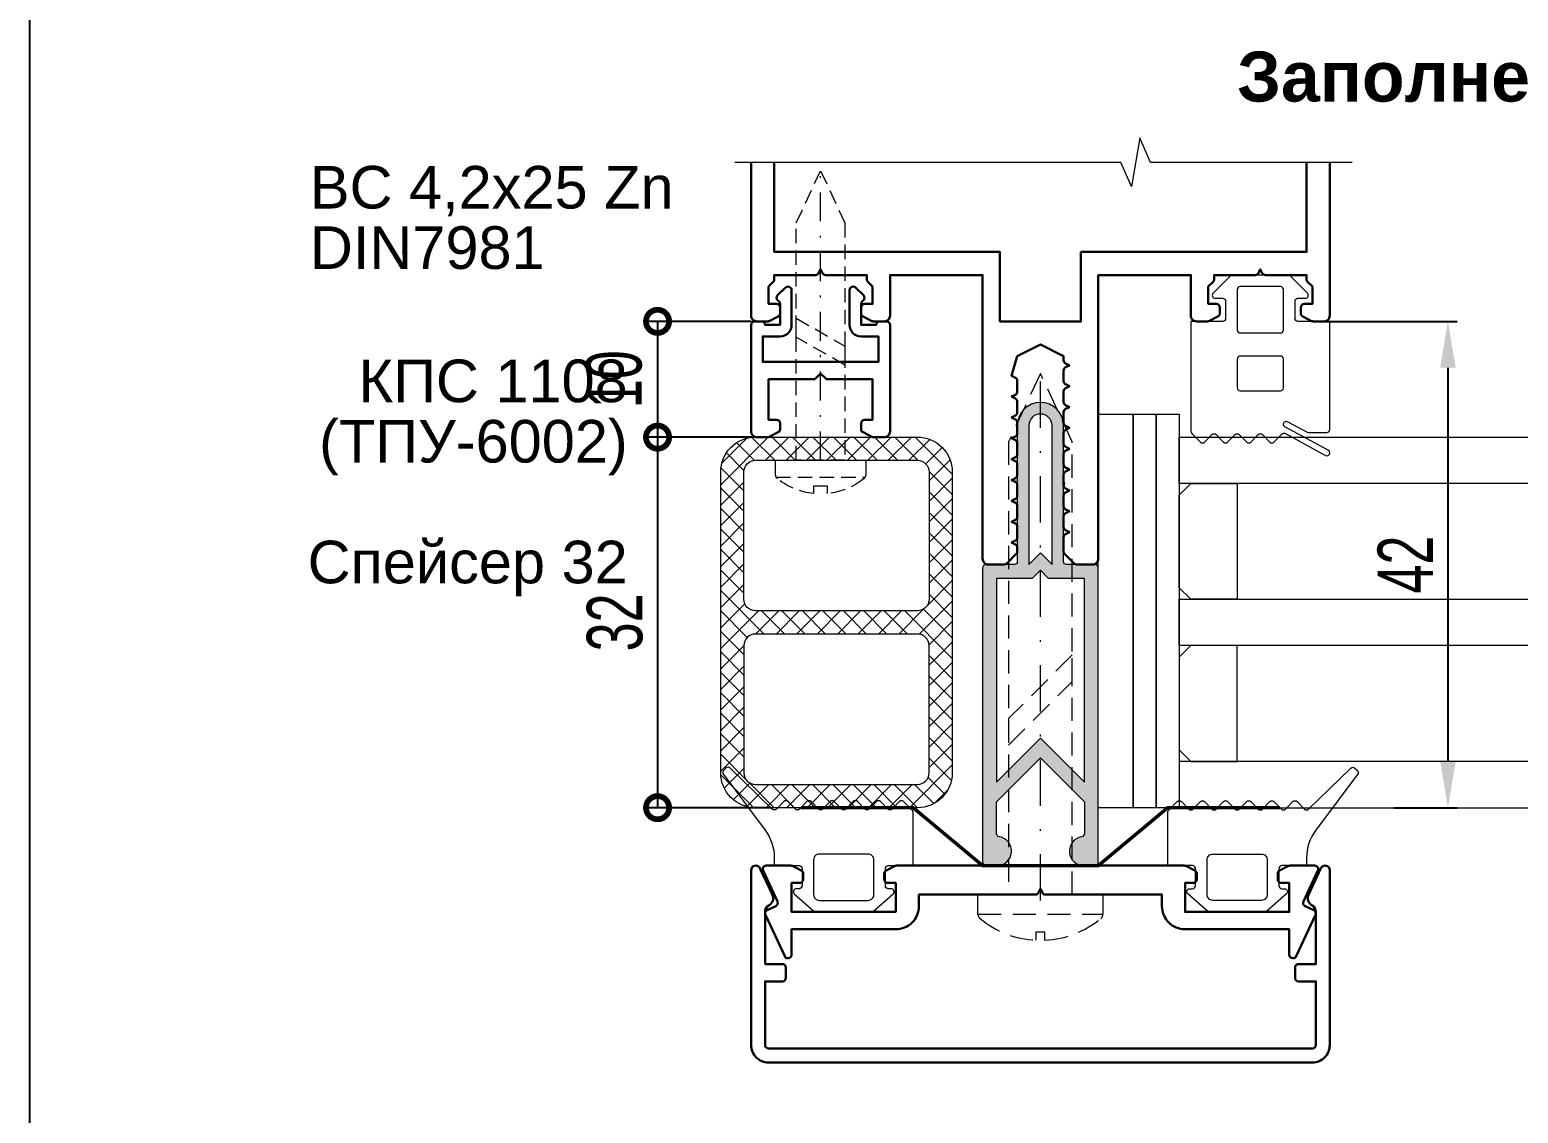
# Model space of a CAD drawing. Extents: x -37 to 8820, y -336 to 478.
# Drawn here: x 5480 to 5560.4, y 61.1 to 119.6 of the extents above; entities that cross this region are included whole.
import ezdxf

# ---------------------------------------------------------------- set-up
doc = ezdxf.new("R2010")
doc.units = 0
doc.header["$LTSCALE"] = 5
doc.linetypes.add('DASHDOT', pattern=[1, 0.5, -0.25, 0, -0.25])
doc.linetypes.add('HIDDEN', pattern=[0.375, 0.25, -0.125])
doc.layers.get('0').update_dxf_attribs({"linetype": 'CONTINUOUS', "lineweight": 30})
doc.layers.get('DEFPOINTS').update_dxf_attribs({"linetype": 'CONTINUOUS'})
for name, color, linetype, lineweight in [('1', 6, 'DASHDOT', 13), ('2', 3, 'HIDDEN', 13), ('Dimentions', 5, 'CONTINUOUS', 15), ('Glass', 5, 'CONTINUOUS', 20), ('Герлен', 7, 'CONTINUOUS', 60), ('Зигзаг', 1, 'CONTINUOUS', 15), ('Подкладки', 1, 'CONTINUOUS', 20), ('Текстовый', 7, 'CONTINUOUS', 9), ('Уплотнители', 1, 'CONTINUOUS', 20), ('Штриховка', 1, 'CONTINUOUS', 5)]:
    doc.layers.add(name, color=color, linetype=linetype, lineweight=lineweight)
doc.layers.add('Скрытые', color=14, linetype='CONTINUOUS', plot=False)
doc.styles.add('3', font='RUSS.SHX', dxfattribs={"width": 0.7, "height": 3})
doc.styles.add('Каталожный', font='arial.ttf', dxfattribs={"height": 2.5})
doc.dimstyles.new('MX1_6', dxfattribs={"dimtxt": 3, "dimasz": 2.5, "dimexe": 0.5, "dimexo": 0, "dimgap": 0.8, "dimtad": 1, "dimlfac": 1.6, "dimdsep": 46, "dimtxsty": '3', "dimcen": 0, "dimclrd": 256, "dimclre": 256, "dimclrt": 256, "dimaunit": 1, "dimadec": 0, "dimazin": 0, "dimtfac": 1, "dimtmove": 0, "dimatfit": 1, "dimfxl": 1, "dimtvp": 1, "dimtolj": 1, "dimtzin": 0, "dimarcsym": 0})

# ---------------------------------------------------------------- blocks, each defined once
blk = doc.blocks.new('_DotSmall')
at = {"color": 0, "linetype": 'ByBlock', "const_width": 0.5}
blk.add_lwpolyline([(-0.0625, 0, 1), (0.0625, 0, 1)], format="xyb", close=True, dxfattribs=at)
blk = doc.blocks.new('*D123')
at = {"layer": 'DEFPOINTS', "color": 0, "linetype": 'Continuous', "transparency": 16777216}
for p in [(5518.962, 103.835), (5513.907, 97.585), (5519.615, 97.585)]:
    blk.add_point(p, dxfattribs=at)
at = {"layer": 'Dimentions', "linetype": 'Continuous', "lineweight": -2, "transparency": 16777216}
for p, q in [((5518.962, 103.835), (5513.407, 103.835)), ((5513.907, 103.835), (5513.907, 97.585)), ((5519.615, 97.585), (5513.407, 97.585))]:
    blk.add_line(p, q, dxfattribs=at)
at = {"layer": 'Dimentions', "linetype": 'Continuous', "lineweight": -2, "transparency": 16777216, "xscale": 2.5, "yscale": 2.5, "zscale": 2.5}
for p, rotation in [((5513.907, 103.835), 90), ((5513.907, 97.585), 270)]:
    blk.add_blockref('_DotSmall', p, dxfattribs=dict(at, rotation=rotation))
at = {"layer": 'Dimentions', "linetype": 'Continuous', "transparency": 16777216, "insert": (5511.564, 100.71), "char_height": 3, "attachment_point": 5, "rotation": 90, "style": '3'}
blk.add_mtext('\\A1;10', dxfattribs=at)
blk = doc.blocks.new('*D970')
at = {"layer": 'DEFPOINTS', "color": 0, "transparency": 16777216}
for p in [(5549.609, 103.835), (5553.666, 77.585), (5556.595, 77.585)]:
    blk.add_point(p, dxfattribs=at)
at = {"layer": 'Dimentions', "lineweight": -2, "transparency": 16777216}
for p, q in [((5549.609, 103.835), (5557.095, 103.835)), ((5556.595, 101.335), (5556.595, 80.085)), ((5553.666, 77.585), (5557.095, 77.585))]:
    blk.add_line(p, q, dxfattribs=at)
at = {"layer": 'Dimentions', "transparency": 16777216}
for points in [[(5556.179, 101.335), (5557.012, 101.335), (5556.595, 103.835)], [(5556.179, 80.085), (5557.012, 80.085), (5556.595, 77.585)]]:
    blk.add_solid(points, dxfattribs=at)
at = {"layer": 'Dimentions', "transparency": 16777216, "insert": (5554.295, 90.71), "char_height": 3, "attachment_point": 5, "rotation": 90, "style": '3'}
blk.add_mtext('\\A1;42', dxfattribs=at)
blk = doc.blocks.new('*D934')
at = {"layer": 'DEFPOINTS', "color": 0, "linetype": 'Continuous', "transparency": 16777216}
for p in [(5519.564, 97.585), (5513.907, 77.585), (5520.024, 77.585)]:
    blk.add_point(p, dxfattribs=at)
at = {"layer": 'Dimentions', "linetype": 'Continuous', "lineweight": -2, "transparency": 16777216}
for p, q in [((5519.564, 97.585), (5513.407, 97.585)), ((5513.907, 97.585), (5513.907, 77.585)), ((5520.024, 77.585), (5513.407, 77.585))]:
    blk.add_line(p, q, dxfattribs=at)
at = {"layer": 'Dimentions', "linetype": 'Continuous', "lineweight": -2, "transparency": 16777216, "xscale": 2.5, "yscale": 2.5, "zscale": 2.5}
for p, rotation in [((5513.907, 97.585), 90), ((5513.907, 77.585), 270)]:
    blk.add_blockref('_DotSmall', p, dxfattribs=dict(at, rotation=rotation))
at = {"layer": 'Dimentions', "linetype": 'Continuous', "transparency": 16777216, "insert": (5511.607, 87.585), "char_height": 3, "attachment_point": 5, "rotation": 90, "style": '3'}
blk.add_mtext('\\A1;32', dxfattribs=at)
blk = doc.blocks.new('*U68')
at = {"layer": '1'}
blk.add_line((0, 0), (0, -25), dxfattribs=at)
at = {"layer": '2'}
blk.add_line((-3.84, 1.45), (3.84, 1.45), dxfattribs=at)
blk.add_lwpolyline([(-0.6, 2.87, 0.143497), (-3.71, 1.61, 0.228881), (-3.9, 1.21), (-3.9, 0), (3.9, 0), (3.9, 1.21, 0.228881), (3.71, 1.61, 0.143497), (0.6, 2.87), (0.6, 2.24), (-0.6, 2.24)], format="xyb", close=True, dxfattribs=at)
for points in [[(-2.1, 0), (-2.1, -20.5), (0, -25), (2.1, -20.5), (2.1, 0)], [(2.1, -8.22), (-2.1, -10.65), (-2.1, -12.28), (2.1, -9.85)]]:
    blk.add_lwpolyline(points, close=True, dxfattribs=at)

msp = doc.modelspace()

# ---------------------------------------------------------------- hatches: boundary and pattern name
at = {"layer": 'Штриховка'}
h = msp.add_hatch(color=256, dxfattribs=at)
edge = h.paths.add_edge_path(flags=16)
edge.add_line((5534.5865, 91.3345), (5535.2115, 90.7095))
edge.add_line((5535.2115, 90.7095), (5535.2115, 98.2095))
edge.add_arc((5534.5865, 98.2095), 0.625, 0, 180)
edge.add_line((5533.9615, 98.2095), (5533.9615, 90.7095))
edge.add_line((5533.9615, 90.7095), (5534.5865, 91.3345))
h.paths.add_polyline_path([(5535.0259, 89.9595), (5534.5865, 90.3989), (5534.1472, 89.9595), (5532.2115, 89.9595), (5532.2115, 78.9577), (5534.5865, 81.3327), (5536.9615, 78.9577), (5536.9615, 89.9595)], flags=16)
edge = h.paths.add_edge_path()
edge.add_line((5537.524, 90.7095), (5535.9928, 90.7095))
edge.add_arc((5535.9928, 90.8658), 0.1562, 180, 270, ccw=False)
edge.add_line((5535.8365, 90.8658), (5535.8365, 94.9595))
edge.add_arc((5535.7428, 95.0845), 0.1562, 306.869898, 413.130102)
edge.add_line((5535.8365, 95.2095), (5535.8365, 98.2095))
edge.add_arc((5534.5865, 98.2095), 1.25, 0, 180)
edge.add_line((5533.3365, 98.2095), (5533.3365, 95.2095))
edge.add_arc((5533.4303, 95.0845), 0.1562, 126.869898, 233.130102)
edge.add_line((5533.3365, 94.9595), (5533.3365, 90.8658))
edge.add_arc((5533.1803, 90.8658), 0.1562, -90, 0, ccw=False)
edge.add_line((5533.1803, 90.7095), (5531.649, 90.7095))
edge.add_arc((5531.649, 90.522), 0.1875, 90, 180)
edge.add_line((5531.4615, 90.522), (5531.4615, 74.647))
edge.add_arc((5531.649, 74.647), 0.1875, 180, 270)
edge.add_line((5531.649, 74.4595), (5532.2428, 74.4595))
edge.add_arc((5532.2428, 75.2408), 0.7812, 270, 440.718201)
edge.add_arc((5532.399, 76.1969), 0.1875, 180, 260.718201, ccw=False)
edge.add_line((5532.2115, 76.1969), (5532.2115, 77.897))
edge.add_line((5532.2115, 77.897), (5534.5865, 80.272))
edge.add_line((5534.5865, 80.272), (5536.9615, 77.897))
edge.add_line((5536.9615, 77.897), (5536.9615, 76.1969))
edge.add_arc((5536.774, 76.1969), 0.1875, -80.718201, 0, ccw=False)
edge.add_arc((5536.9303, 75.2408), 0.7813, 99.281799, 270)
edge.add_line((5536.9303, 74.4595), (5537.524, 74.4595))
edge.add_arc((5537.524, 74.647), 0.1875, 270, 360)
edge.add_line((5537.7115, 74.647), (5537.7115, 90.522))
edge.add_arc((5537.524, 90.522), 0.1875, 0, 90)
h = msp.add_hatch(dxfattribs=at)
h.set_pattern_fill('NET', color=256, scale=6.25, angle=135, style=0)
h.set_pattern_definition([(135, (3112.51036, -3778.1424), (-0.55242717, -0.55242717), []), (225, (3112.51036, -3778.1424), (0.55242717, -0.55242717), [])])
edge = h.paths.add_edge_path()
edge.add_line((5517.3199, 79.4595), (5517.3199, 95.7095))
edge.add_arc((5519.1949, 95.7095), 1.875, 90, 180, ccw=False)
edge.add_line((5519.1949, 97.5845), (5527.9449, 97.5845))
edge.add_arc((5527.9449, 95.7095), 1.875, 0, 90, ccw=False)
edge.add_line((5529.8199, 95.7095), (5529.8199, 79.4595))
edge.add_arc((5527.9449, 79.4595), 1.875, 270, 360, ccw=False)
edge.add_line((5527.9449, 77.5845), (5519.1949, 77.5845))
edge.add_arc((5519.1949, 79.4595), 1.875, 180, 270, ccw=False)
edge = h.paths.add_edge_path(flags=16)
edge.add_line((5519.1949, 78.8345), (5527.9449, 78.8345))
edge.add_arc((5527.9449, 79.4595), 0.625, 270, 360)
edge.add_line((5528.5699, 79.4595), (5528.5699, 86.3345))
edge.add_arc((5527.9449, 86.3345), 0.625, 360, 450)
edge.add_line((5527.9449, 86.9595), (5519.1949, 86.9595))
edge.add_arc((5519.1949, 86.3345), 0.625, 90, 180)
edge.add_line((5518.5699, 86.3345), (5518.5699, 79.4595))
edge.add_arc((5519.1949, 79.4595), 0.625, 180, 270)
edge = h.paths.add_edge_path(flags=16)
edge.add_line((5518.5699, 88.8345), (5518.5699, 95.7095))
edge.add_arc((5519.1949, 95.7095), 0.625, 90, 180, ccw=False)
edge.add_line((5519.1949, 96.3345), (5527.9449, 96.3345))
edge.add_arc((5527.9449, 95.7095), 0.625, 0, 90, ccw=False)
edge.add_line((5528.5699, 95.7095), (5528.5699, 88.8345))
edge.add_arc((5527.9449, 88.8345), 0.625, 270, 360, ccw=False)
edge.add_line((5527.9449, 88.2095), (5519.1949, 88.2095))
edge.add_arc((5519.1949, 88.8345), 0.625, 180, 270, ccw=False)

# ---------------------------------------------------------------- linework, layer by layer
msp.add_lwpolyline([(5518.9615, 112.4153), (5518.9615, 104.147, 0.4142136), (5519.274, 103.8345), (5519.8548, 103.8345, 0.1164338), (5519.9386, 103.8543), (5520.4204, 104.0952, 0.284079), (5520.524, 104.2629), (5520.524, 104.5845, 0.4142136), (5520.3365, 104.772), (5519.899, 104.772), (5519.899, 105.7095), (5520.1566, 105.9671, 0.1989124), (5520.2115, 106.0997), (5520.2115, 106.3345), (5522.4394, 106.3345, 0.284079), (5522.6071, 106.4382), (5522.7115, 106.647), (5522.816, 106.4382, 0.284079), (5522.9837, 106.3345), (5525.2115, 106.3345), (5525.2115, 106.0997, 0.1989124), (5525.2665, 105.9671), (5525.524, 105.7095), (5525.524, 104.772), (5525.0865, 104.772, 0.4142136), (5524.899, 104.5845), (5524.899, 104.2629, 0.284079), (5525.0027, 104.0952), (5525.4845, 103.8543, 0.1164338), (5525.5683, 103.8345), (5526.149, 103.8345, 0.4142136), (5526.4615, 104.147), (5526.4615, 106.3345), (5531.4615, 106.3345), (5531.4615, 91.022, 0.4142136), (5531.774, 90.7095), (5532.6339, 90.7095, 0.1989124), (5532.7665, 90.7645), (5533.2816, 91.2796, 0.1989124), (5533.3365, 91.4122), (5533.3365, 91.6249, 0.284079), (5533.2329, 91.7926), (5533.024, 91.897), (5533.2329, 92.0015, 0.284079), (5533.3365, 92.1692), (5533.3365, 92.7499, 0.284079), (5533.2329, 92.9176), (5533.024, 93.022), (5533.2329, 93.1265, 0.284079), (5533.3365, 93.2942), (5533.3365, 93.8749, 0.284079), (5533.2329, 94.0426), (5533.024, 94.147), (5533.2329, 94.2515, 0.284079), (5533.3365, 94.4192), (5533.3365, 94.9999, 0.284079), (5533.2329, 95.1676), (5533.024, 95.272), (5533.2329, 95.3765, 0.284079), (5533.3365, 95.5442), (5533.3365, 96.1249, 0.284079), (5533.2329, 96.2926), (5533.024, 96.397), (5533.2329, 96.5015, 0.284079), (5533.3365, 96.6692), (5533.3365, 97.2499, 0.284079), (5533.2329, 97.4176), (5533.024, 97.522), (5533.2329, 97.6265, 0.284079), (5533.3365, 97.7942), (5533.3365, 98.3749, 0.284079), (5533.2329, 98.5426), (5533.024, 98.647), (5533.2329, 98.7515, 0.284079), (5533.3365, 98.9192), (5533.3365, 99.4999, 0.284079), (5533.2329, 99.6676), (5533.024, 99.772), (5533.2329, 99.8765, 0.284079), (5533.3365, 100.0442), (5533.3365, 100.6249, 0.284079), (5533.2329, 100.7926), (5533.024, 100.897), (5533.3365, 101.9595), (5534.5865, 102.5845), (5535.8365, 101.9595), (5535.8365, 101.7317, 0.284079), (5535.9402, 101.564), (5536.149, 101.4595), (5535.9402, 101.3551, 0.284079), (5535.8365, 101.1874), (5535.8365, 100.6067, 0.284079), (5535.9402, 100.439), (5536.149, 100.3345), (5535.9402, 100.2301, 0.284079), (5535.8365, 100.0624), (5535.8365, 99.4817, 0.284079), (5535.9402, 99.314), (5536.149, 99.2095), (5535.9402, 99.1051, 0.284079), (5535.8365, 98.9374), (5535.8365, 98.3567, 0.284079), (5535.9402, 98.189), (5536.149, 98.0845), (5535.9402, 97.9801, 0.284079), (5535.8365, 97.8124), (5535.8365, 97.2317, 0.284079), (5535.9402, 97.064), (5536.149, 96.9595), (5535.9402, 96.8551, 0.284079), (5535.8365, 96.6874), (5535.8365, 96.1067, 0.284079), (5535.9402, 95.939), (5536.149, 95.8345), (5535.9402, 95.7301, 0.284079), (5535.8365, 95.5624), (5535.8365, 94.9817, 0.284079), (5535.9402, 94.814), (5536.149, 94.7095), (5535.9402, 94.6051, 0.284079), (5535.8365, 94.4374), (5535.8365, 93.8567, 0.284079), (5535.9402, 93.689), (5536.149, 93.5845), (5535.9402, 93.4801, 0.284079), (5535.8365, 93.3124), (5535.8365, 92.7317, 0.284079), (5535.9402, 92.564), (5536.149, 92.4595), (5535.9402, 92.3551, 0.284079), (5535.8365, 92.1874), (5535.8365, 91.4122, 0.1989124), (5535.8915, 91.2796), (5536.4066, 90.7645, 0.1989124), (5536.5392, 90.7095), (5537.399, 90.7095, 0.4142136), (5537.7115, 91.022), (5537.7115, 106.3345), (5542.7115, 106.3345), (5542.7115, 104.147, 0.4142136), (5543.024, 103.8345), (5543.6048, 103.8345, 0.1164338), (5543.6886, 103.8543), (5544.1704, 104.0952, 0.284079), (5544.274, 104.2629), (5544.274, 104.5845, 0.4142136), (5544.0865, 104.772), (5543.649, 104.772), (5543.649, 105.7095), (5543.9066, 105.9671, 0.1989124), (5543.9615, 106.0997), (5543.9615, 106.3345), (5546.1894, 106.3345, 0.284079), (5546.3571, 106.4382), (5546.4615, 106.647), (5546.566, 106.4382, 0.284079), (5546.7337, 106.3345), (5548.9615, 106.3345), (5548.9615, 106.0997, 0.1989124), (5549.0165, 105.9671), (5549.274, 105.7095), (5549.274, 104.772), (5548.8365, 104.772, 0.4142136), (5548.649, 104.5845), (5548.649, 104.2629, 0.284079), (5548.7527, 104.0952), (5549.2345, 103.8543, 0.1164338), (5549.3183, 103.8345), (5549.899, 103.8345, 0.4142136), (5550.2115, 104.147), (5550.2115, 112.4153)], format="xyb")
msp.add_lwpolyline([(5520.2115, 112.4153), (5520.2115, 107.5845), (5532.399, 107.5845), (5532.399, 103.8345), (5536.774, 103.8345), (5536.774, 107.5845), (5548.9615, 107.5845), (5548.9615, 112.4153)])
for points in [[(5526.274, 103.8345), (5525.899, 103.8345, 0.4142136), (5525.7115, 103.647), (5524.899, 103.647), (5524.899, 104.7662, -0.1989124), (5524.954, 104.8987), (5525.0316, 104.9764, 0.4142136), (5525.0316, 105.2416), (5524.6236, 105.6496, 0.6681786), (5524.274, 105.5048), (5524.274, 103.647, 0.4142136), (5524.899, 103.022), (5525.8365, 103.022), (5525.8365, 101.647), (5519.5865, 101.647), (5519.5865, 103.022), (5520.524, 103.022, 0.4142136), (5521.149, 103.647), (5521.149, 105.5048, 0.6681786), (5520.7995, 105.6496), (5520.3915, 105.2416, 0.4142136), (5520.3915, 104.9764), (5520.4691, 104.8987, -0.1989124), (5520.524, 104.7662), (5520.524, 103.647), (5519.7115, 103.647, 0.4142136), (5519.524, 103.8345), (5519.149, 103.8345, 0.4142136), (5518.9615, 103.647), (5518.9615, 97.897, 0.4142136), (5519.274, 97.5845), (5519.8548, 97.5845, 0.1164338), (5519.9386, 97.6043), (5520.4204, 97.8452, 0.284079), (5520.524, 98.0129), (5520.524, 98.3345, 0.4142136), (5520.3365, 98.522), (5519.899, 98.522), (5519.899, 100.7095), (5522.3214, 100.7095, 0.1989124), (5522.454, 100.7645), (5522.7115, 101.022), (5522.9691, 100.7645, 0.1989124), (5523.1017, 100.7095), (5525.524, 100.7095), (5525.524, 98.522), (5525.0865, 98.522, 0.4142136), (5524.899, 98.3345), (5524.899, 98.0129, 0.284079), (5525.0027, 97.8452), (5525.4845, 97.6043, 0.1164338), (5525.5683, 97.5845), (5526.149, 97.5845, 0.4142136), (5526.4615, 97.897), (5526.4615, 103.647, 0.4142136)], [(5519.7115, 69.147), (5519.7115, 71.9728, -0.2797393), (5519.9135, 72.3055, 0.4015594), (5520.1081, 72.8785), (5519.4381, 74.3152, 0.8025849), (5518.9615, 74.2095), (5518.9615, 64.772, 0.4142136), (5519.899, 63.8345), (5549.274, 63.8345, 0.4142136), (5550.2115, 64.772), (5550.2115, 74.2095, 0.8025849), (5549.735, 74.3152), (5549.065, 72.8785, 0.4015594), (5549.2596, 72.3055, -0.2797393), (5549.4615, 71.9728), (5549.4615, 69.147), (5548.524, 69.147, 0.4142136), (5548.3365, 68.9595), (5548.3365, 68.397, 0.4142136), (5548.524, 68.2095), (5549.4615, 68.2095), (5549.4615, 64.772, -0.4142136), (5549.274, 64.5845), (5519.899, 64.5845, -0.4142136), (5519.7115, 64.772), (5519.7115, 68.2095), (5520.649, 68.2095, 0.4142136), (5520.8365, 68.397), (5520.8365, 68.9595, 0.4142136), (5520.649, 69.147)], [(5526.8183, 74.4595, 0.1164338), (5526.7345, 74.4398), (5526.2527, 74.1989, 0.284079), (5526.149, 74.0312), (5526.149, 73.7095, 0.4142136), (5526.3365, 73.522), (5526.774, 73.522), (5526.774, 71.9595), (5521.149, 71.9595), (5521.149, 73.522), (5521.5865, 73.522, 0.4142136), (5521.774, 73.7095), (5521.774, 74.0312, 0.284079), (5521.6704, 74.1989), (5521.1886, 74.4398, 0.1164338), (5521.1048, 74.4595), (5519.774, 74.4595, 0.5486188), (5519.6041, 74.1928), (5520.3823, 72.524, -0.4142136), (5520.2916, 72.2748), (5519.8198, 72.0548, 0.4142136), (5519.7291, 71.8056), (5520.7726, 69.5678, 0.2914734), (5520.9426, 69.4595), (5520.9615, 69.4595, 0.4142136), (5521.149, 69.647), (5521.149, 71.022), (5526.774, 71.022, 0.4142136), (5528.024, 72.272), (5528.024, 72.897), (5534.3144, 72.897, 0.284079), (5534.4821, 73.0007), (5534.5865, 73.2095), (5534.691, 73.0007, 0.284079), (5534.8587, 72.897), (5541.149, 72.897), (5541.149, 72.272, 0.4142136), (5542.399, 71.022), (5548.024, 71.022), (5548.024, 69.647, 0.4142136), (5548.2115, 69.4595), (5548.2305, 69.4595, 0.2914734), (5548.4005, 69.5678), (5549.444, 71.8056, 0.4142136), (5549.3533, 72.0548), (5548.8815, 72.2748, -0.4142136), (5548.7908, 72.524), (5549.569, 74.1928, 0.5486188), (5549.399, 74.4595), (5548.0683, 74.4595, 0.1164338), (5547.9845, 74.4398), (5547.5027, 74.1989, 0.284079), (5547.399, 74.0312), (5547.399, 73.7095, 0.4142136), (5547.5865, 73.522), (5548.024, 73.522), (5548.024, 71.9595), (5542.399, 71.9595), (5542.399, 73.522), (5542.8365, 73.522, 0.4142136), (5543.024, 73.7095), (5543.024, 74.0312, 0.284079), (5542.9204, 74.1989), (5542.4386, 74.4398, 0.1164338), (5542.3548, 74.4595)]]:
    msp.add_lwpolyline(points, format="xyb", close=True)
at = {"layer": '1'}
msp.add_line((5534.5865, 72.5845), (5534.5865, 100.7095), dxfattribs=at)
at = {"layer": '2'}
msp.add_line((5531.2115, 71.841), (5537.9615, 71.841), dxfattribs=at)
for points in [[(5536.3053, 72.897), (5536.3053, 97.3362), (5534.5865, 101.022), (5532.8678, 97.3362), (5532.8678, 72.897)], [(5532.8678, 80.963), (5536.3053, 84.4005), (5536.3053, 85.8328), (5532.8678, 82.3953)]]:
    msp.add_lwpolyline(points, close=True, dxfattribs=at)
msp.add_lwpolyline([(5534.3409, 70.4342, -0.1618489), (5531.3252, 71.5999, -0.2238875), (5531.2115, 71.841), (5531.2115, 72.897), (5537.9615, 72.897), (5537.9615, 71.841, -0.2238875), (5537.8479, 71.5999, -0.1618489), (5534.8322, 70.4342), (5534.8322, 70.8719), (5534.3409, 70.8719)], format="xyb", close=True, dxfattribs=at)
at = {"layer": 'Glass'}
for points in [[(5580.8414, 95.0845), (5542.0865, 95.0845), (5542.0865, 97.5845), (5580.8414, 97.5845)], [(5542.0865, 89.4595), (5542.0865, 94.4595), (5542.7115, 95.0845), (5545.2115, 95.0845), (5545.2115, 88.8345), (5542.7115, 88.8345)], [(5580.8414, 86.3345), (5542.0865, 86.3345), (5542.0865, 88.8345), (5580.8414, 88.8345)], [(5542.0865, 85.7095), (5542.0865, 80.7095), (5542.7115, 80.0845), (5545.2115, 80.0845), (5545.2115, 86.3345), (5542.7115, 86.3345)], [(5580.8414, 80.0845), (5542.0865, 80.0845), (5542.0865, 77.5845), (5580.8414, 77.5845)]]:
    msp.add_lwpolyline(points, close=True, dxfattribs=at)
at = {"layer": 'Герлен', "ltscale": 2, "const_width": 0.1875}
msp.add_lwpolyline([(5521.649, 77.5845), (5527.7115, 77.5845), (5531.4615, 74.4595), (5537.7115, 74.4595), (5541.4615, 77.5845), (5547.524, 77.5845)], dxfattribs=at)
at = {"layer": 'Зигзаг'}
msp.add_lwpolyline([(5551.4278, 112.4153), (5540.5292, 112.4153), (5539.9483, 113.7332), (5539.5127, 111.1205), (5538.9302, 112.4153), (5518.0769, 112.4153)], dxfattribs=at)
at = {"layer": 'Подкладки'}
for points in [[(5537.7115, 98.8345), (5539.5865, 98.8345), (5539.5865, 77.5845), (5537.7115, 77.5845)], [(5539.5865, 98.8345), (5540.8365, 98.8345), (5540.8365, 77.5845), (5539.5865, 77.5845)], [(5540.8365, 98.8345), (5542.0865, 98.8345), (5542.0865, 77.5845), (5540.8365, 77.5845)]]:
    msp.add_lwpolyline(points, close=True, dxfattribs=at)
at = {"layer": 'Скрытые', "linetype": 'Continuous'}
msp.add_lwpolyline([(5480, 10), (5480, 287), (5645, 287), (5645, 10)], close=True, dxfattribs=at)
at = {"layer": 'Уплотнители'}
for points in [[(5547.9423, 98.4204), (5548.9874, 97.8535, 0.1249127), (5549.0619, 97.8345), (5550.0553, 97.8345, 0.4142136), (5550.2115, 97.9908), (5550.2115, 103.8345), (5548.4928, 103.8345, -0.4142136), (5548.3365, 103.9908), (5548.3365, 104.9283, -0.4142136), (5548.4928, 105.0845), (5548.899, 105.0845, 0.6685867), (5549.0094, 105.3514), (5548.0698, 106.2889, 0.1986192), (5547.9594, 106.3345), (5544.9637, 106.3345, 0.1986192), (5544.8533, 106.2889), (5543.9137, 105.3514, 0.6685867), (5544.024, 105.0845), (5544.4303, 105.0845, -0.4142136), (5544.5865, 104.9283), (5544.5865, 103.9908, -0.4142136), (5544.4303, 103.8345), (5542.7115, 103.8345), (5542.7115, 97.8993, 0.1989124), (5542.7573, 97.7888), (5543.2261, 97.32, 0.4142136), (5543.447, 97.32), (5543.8511, 97.7241, -0.4142136), (5544.072, 97.7241), (5544.4761, 97.32, 0.4142136), (5544.697, 97.32), (5545.1011, 97.7241, -0.4142136), (5545.322, 97.7241), (5545.7261, 97.32, 0.4142136), (5545.947, 97.32), (5546.3511, 97.7241, -0.4142136), (5546.572, 97.7241), (5546.9761, 97.32, 0.4142136), (5547.197, 97.32), (5547.6291, 97.7521, -0.3320761), (5547.8141, 97.7789), (5549.9808, 96.6035, 1), (5550.1298, 96.8781), (5547.7933, 98.1457, -1)], [(5547.5553, 105.7095), (5545.3678, 105.7095, 0.4142136), (5545.2115, 105.5533), (5545.2115, 103.3658, 0.4142136), (5545.3678, 103.2095), (5547.5553, 103.2095, 0.4142136), (5547.7115, 103.3658), (5547.7115, 105.5533, 0.4142136)], [(5547.5553, 101.9595), (5545.3678, 101.9595, 0.4142136), (5545.2115, 101.8033), (5545.2115, 100.2408, 0.4142136), (5545.3678, 100.0845), (5547.5553, 100.0845, 0.4142136), (5547.7115, 100.2408), (5547.7115, 101.8033, 0.4142136)], [(5537.524, 90.7095), (5535.9928, 90.7095, -0.4142136), (5535.8365, 90.8658), (5535.8365, 94.9595, 0.5), (5535.8365, 95.2095), (5535.8365, 98.2095, 1), (5533.3365, 98.2095), (5533.3365, 95.2095, 0.5), (5533.3365, 94.9595), (5533.3365, 90.8658, -0.4142136), (5533.1803, 90.7095), (5531.649, 90.7095, 0.4142136), (5531.4615, 90.522), (5531.4615, 74.647, 0.4142136), (5531.649, 74.4595), (5532.2428, 74.4595, 0.9221128), (5532.3688, 76.0118, -0.3675232), (5532.2115, 76.1969), (5532.2115, 77.897), (5534.5865, 80.272), (5536.9615, 77.897), (5536.9615, 76.1969, -0.3675232), (5536.8043, 76.0118, 0.9221128), (5536.9303, 74.4595), (5537.524, 74.4595, 0.4142136), (5537.7115, 74.647), (5537.7115, 90.522, 0.4142136)], [(5534.5865, 91.3345), (5535.2115, 90.7095), (5535.2115, 98.2095, 1), (5533.9615, 98.2095), (5533.9615, 90.7095), (5534.5865, 91.3345)], [(5517.3199, 79.4595), (5517.3199, 95.7095, -0.4142136), (5519.1949, 97.5845), (5527.9449, 97.5845, -0.4142136), (5529.8199, 95.7095), (5529.8199, 79.4595, -0.4142136), (5527.9449, 77.5845), (5519.1949, 77.5845, -0.4142136)], [(5518.5699, 88.8345), (5518.5699, 95.7095, -0.4142136), (5519.1949, 96.3345), (5527.9449, 96.3345, -0.4142136), (5528.5699, 95.7095), (5528.5699, 88.8345, -0.4142136), (5527.9449, 88.2095), (5519.1949, 88.2095, -0.4142136)], [(5519.1949, 78.8345), (5527.9449, 78.8345, 0.4142136), (5528.5699, 79.4595), (5528.5699, 86.3345, 0.4142136), (5527.9449, 86.9595), (5519.1949, 86.9595, 0.4142136), (5518.5699, 86.3345), (5518.5699, 79.4595, 0.4142136)], [(5526.3678, 73.2095, -0.4142136), (5526.2115, 73.3658), (5526.2115, 74.3033, -0.4142136), (5526.3678, 74.4595), (5527.7115, 74.4595), (5527.7115, 77.3475, 0.1989124), (5527.6749, 77.4359), (5527.197, 77.9138, 0.4142136), (5526.9761, 77.9138), (5526.572, 77.5098, -0.4142136), (5526.3511, 77.5098), (5525.947, 77.9138, 0.4142136), (5525.7261, 77.9138), (5525.322, 77.5098, -0.4142136), (5525.1011, 77.5098), (5524.697, 77.9138, 0.4142136), (5524.4761, 77.9138), (5524.072, 77.5098, -0.4142136), (5523.8511, 77.5098), (5523.447, 77.9138, 0.4142136), (5523.2261, 77.9138), (5522.822, 77.5098, -0.4142136), (5522.6011, 77.5098), (5522.197, 77.9138, 0.4142136), (5521.9761, 77.9138), (5521.572, 77.5098, -0.4142136), (5521.3511, 77.5098), (5520.947, 77.9138, 0.4142136), (5520.7261, 77.9138), (5520.322, 77.5098, -0.4142136), (5520.1011, 77.5098), (5517.822, 79.7241, 0.4142136), (5517.6011, 79.7241), (5517.4697, 79.5927, 0.2925382), (5517.4336, 79.4282), (5519.7144, 76.375, -0.1617878), (5520.2115, 74.8789), (5520.2115, 74.4595), (5521.5553, 74.4595, -0.4142136), (5521.7115, 74.3033), (5521.7115, 73.3658, -0.4142136), (5521.5553, 73.2095), (5521.399, 73.2095, 0.6685867), (5521.2887, 72.9427), (5522.3533, 72.0052, 0.1986192), (5522.4637, 71.9595), (5525.4594, 71.9595, 0.1986192), (5525.5698, 72.0052), (5526.6344, 72.9427, 0.6685867), (5526.524, 73.2095)], [(5542.8053, 73.2095, 0.4142136), (5542.9615, 73.3658), (5542.9615, 74.3033, 0.4142136), (5542.8053, 74.4595), (5541.4615, 74.4595), (5541.4615, 77.3475, -0.1989124), (5541.4982, 77.4359), (5541.9761, 77.9138, -0.4142136), (5542.197, 77.9138), (5542.6011, 77.5098, 0.4142136), (5542.822, 77.5098), (5543.2261, 77.9138, -0.4142136), (5543.447, 77.9138), (5543.8511, 77.5098, 0.4142136), (5544.072, 77.5098), (5544.4761, 77.9138, -0.4142136), (5544.697, 77.9138), (5545.1011, 77.5098, 0.4142136), (5545.322, 77.5098), (5545.7261, 77.9138, -0.4142136), (5545.947, 77.9138), (5546.3511, 77.5098, 0.4142136), (5546.572, 77.5098), (5546.9761, 77.9138, -0.4142136), (5547.197, 77.9138), (5547.6011, 77.5098, 0.4142136), (5547.822, 77.5098), (5548.2261, 77.9138, -0.4142136), (5548.447, 77.9138), (5548.8511, 77.5098, 0.4142136), (5549.072, 77.5098), (5551.3511, 79.7241, -0.4142136), (5551.572, 79.7241), (5551.7034, 79.5927, -0.2925382), (5551.7395, 79.4282), (5549.4587, 76.375, 0.1617878), (5548.9615, 74.8789), (5548.9615, 74.4595), (5547.6178, 74.4595, 0.4142136), (5547.4615, 74.3033), (5547.4615, 73.3658, 0.4142136), (5547.6178, 73.2095), (5547.774, 73.2095, -0.6685867), (5547.8844, 72.9427), (5546.8198, 72.0052, -0.1986192), (5546.7094, 71.9595), (5543.7137, 71.9595, -0.1986192), (5543.6033, 72.0052), (5542.5387, 72.9427, -0.6685867), (5542.649, 73.2095)], [(5522.649, 72.5845), (5525.274, 72.5845, 0.4142136), (5525.5865, 72.897), (5525.5865, 74.772, 0.4142136), (5525.274, 75.0845), (5522.649, 75.0845, 0.4142136), (5522.3365, 74.772), (5522.3365, 72.897, 0.4142136)], [(5546.524, 72.5845), (5543.899, 72.5845, -0.4142136), (5543.5865, 72.897), (5543.5865, 74.772, -0.4142136), (5543.899, 75.0845), (5546.524, 75.0845, -0.4142136), (5546.8365, 74.772), (5546.8365, 72.897, -0.4142136)]]:
    msp.add_lwpolyline(points, format="xyb", close=True, dxfattribs=at)
msp.add_lwpolyline([(5535.0259, 89.9595), (5534.5865, 90.3989), (5534.1472, 89.9595), (5532.2115, 89.9595), (5532.2115, 78.9577), (5534.5865, 81.3327), (5536.9615, 78.9577), (5536.9615, 89.9595)], close=True, dxfattribs=at)

# ---------------------------------------------------------------- block references
at = {"xscale": -0.625, "yscale": 0.625, "zscale": 0.625, "rotation": 180}
msp.add_blockref('*U68', (5522.7115, 96.3345), dxfattribs=at)

# ---------------------------------------------------------------- texts
at = {"layer": 'Текстовый', "linetype": 'Continuous', "insert": (5545.2112, 118.3987), "char_height": 2.7, "width": 42.664921, "attachment_point": 1, "style": 'Каталожный'}
msp.add_mtext('\\pxql;{\\fArial|b1|i0|c204|p34;Заполнение 32 мм}', dxfattribs=at)
at = {"layer": 'Текстовый', "linetype": 'Continuous', "char_height": 2.5, "attachment_point": 1, "line_spacing_factor": 0.85, "style": 'Каталожный'}
for s, insert, width in [('\\pxi-2,l2,r-2.0333,se1.0833,ql,t4;{\\H0.92x;ВС 4,2х25 Zn\\PDIN7981}', (5495.1295, 112.2245), 35.772422), ('\\pxi-2,l2,r-2.0333,se1.0833,qr,t4;{\\H0.92x;КПС 1108 (ТПУ-6002)\\P\\PСпейсер 32}', (5486.8538, 101.7725), 20.358355)]:
    msp.add_mtext(s, dxfattribs=dict(at, insert=insert, width=width))

# ---------------------------------------------------------------- dimensions: what is measured, and where the dimension line sits
at = {"layer": 'Dimentions', "linetype": 'Continuous'}
for base, p1, p2, picture, middle in [((5513.907, 97.5845), (5518.9615, 103.8345), (5519.6145, 97.5845), '*D123', (5511.5642, 100.7095)), ((5513.907, 77.5845), (5519.5644, 97.5845), (5520.0241, 77.5845), '*D934', (5511.607, 87.5845))]:
    dim = msp.add_linear_dim(base=base, p1=p1, p2=p2, angle=90, dimstyle='MX1_6', override={"dimdec": 0, "dimblk1": 'DotSmall', "dimblk2": 'DotSmall', "dimsah": 1}, dxfattribs=at)
    dim.commit()
    dim.dimension.update_dxf_attribs({"geometry": picture, "text_midpoint": middle})
at = {"layer": 'Dimentions'}
dim = msp.add_linear_dim(base=(5556.5953, 77.5845), p1=(5549.6087, 103.8345), p2=(5553.666, 77.5845), angle=90, dimstyle='MX1_6', dxfattribs=at)
dim.commit()
dim.dimension.update_dxf_attribs({"geometry": '*D970', "text_midpoint": (5554.2953, 90.7095)})

doc.saveas('drawing.dxf')
